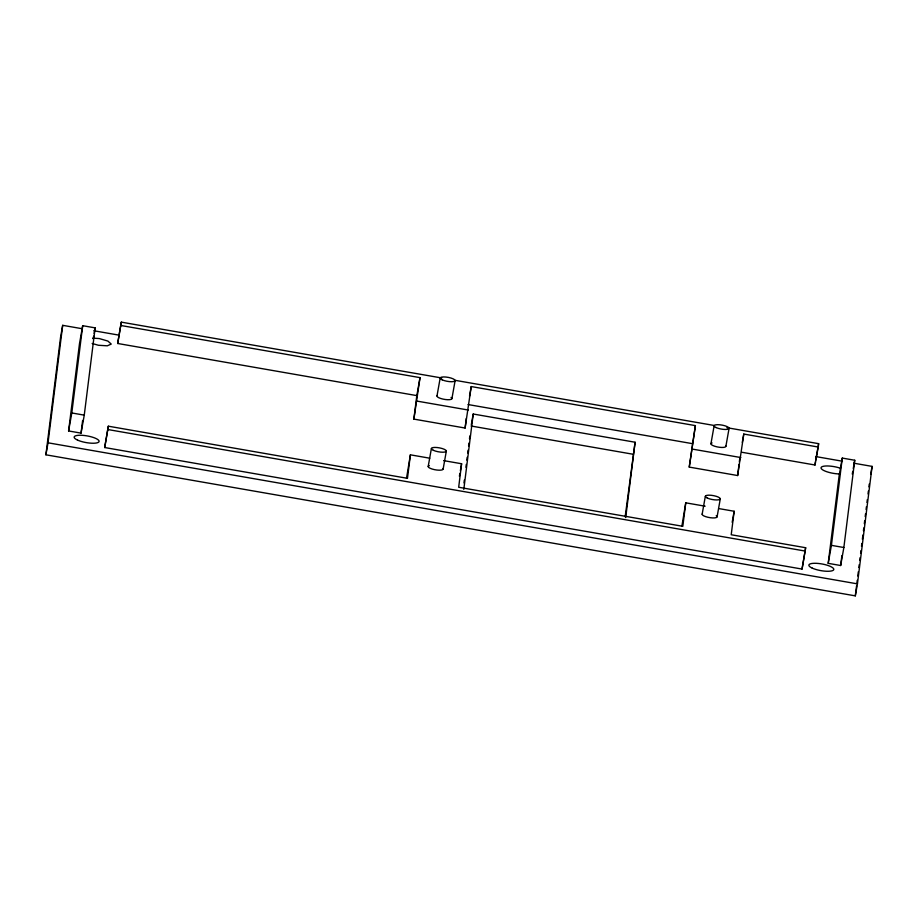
<?xml version="1.0" encoding="UTF-8"?>
<svg xmlns="http://www.w3.org/2000/svg" width="918" height="918" viewBox="0 0 918 918"><rect width="100%" height="100%" fill="white"/><g stroke="black" fill="none" stroke-linecap="round" stroke-linejoin="round"><path stroke-width="1.38" d="M853.74 463.188L872.1 466.39L857.446 583.871L855.312 595.862L45.9 454.8L60.554 337.319L62.688 325.328L82.459 328.77M45.9 454.8L48.034 442.809L62.688 325.328M68.598 430.955L79.487 343.688L82.689 325.695L95.139 327.864L84.261 415.143L81.048 433.124L68.598 430.955L71.799 412.962L82.689 325.695M81.048 433.124L82.631 420.455M718.943 508.606L734.159 511.257L731.221 534.746L805.66 547.725L802.045 569.068L104.698 447.536L108.324 426.193L407.466 478.324L410.392 454.823L429.773 458.208M741.985 452.287L815.012 465.013L818.225 447.032L743.787 434.053L737.647 475.535L689.246 467.101L695.385 425.619L471.232 386.558L465.105 428.04L413.88 419.113L416.818 395.612L117.676 343.481L121.302 322.138L441.742 377.986M104.698 447.536L108.324 426.193M117.676 343.481L121.302 322.138M406.502 478.347L410.392 454.823M413.88 419.113L420.019 377.631L120.878 325.5M465.105 428.04L466.31 418.367M443.612 460.618L461.605 463.751L458.679 487.251L682.82 526.312L685.757 502.823L705.116 506.197M463.98 482.902L464.336 480.057M465.931 467.262L466.287 464.416M466.814 460.147L467.17 457.302M467.71 453.033L468.065 450.187M468.593 445.93L468.949 443.084M469.477 438.815L469.832 435.97M463.808 489.397L473.218 414.018L635.095 442.235L625.697 517.614M625.158 516.8L635.095 442.235M681.856 526.335L685.757 502.823M689.246 467.101L695.385 425.619M737.647 475.535L739.024 464.485M739.369 461.72L739.713 458.954M802.045 569.068L805.66 547.725M815.012 465.013L815.436 461.662M818.225 447.032L818.638 443.669L726.884 427.685M828.197 563.342L839.086 476.075L842.288 458.082L854.738 460.251L843.86 547.518L840.659 565.511L828.197 563.342L831.41 545.349L842.288 458.082M840.659 565.511L841.886 555.654M855.312 595.862L856.551 585.959M856.896 583.125L857.251 580.291M857.779 576.045L858.319 571.799M858.846 567.553L859.191 564.719M859.73 560.473L860.074 557.651M860.614 553.405L860.958 550.571M861.486 546.325L861.841 543.49M862.369 539.245L862.909 534.999M863.436 530.753L863.781 527.919M864.32 523.673L864.664 520.85M865.192 516.604L865.548 513.77M866.076 509.524L866.431 506.69M866.959 502.444L867.315 499.61M868.026 493.953L868.371 491.119M868.91 486.873L869.254 484.05M93.166 338.937L93.659 336.172M94.152 333.406L95.139 327.864M416.818 395.612L420.019 377.631M436.979 396.014L440.181 378.032M428.19 466.505L431.391 448.512M451.92 398.619L455.121 380.626M443.13 469.109L446.332 451.117M469.511 396.243L471.232 386.558M459.39 476.212L459.884 473.436M460.377 470.67L461.605 463.751M471.313 424.678L473.218 414.018M710.934 443.761L714.135 425.768M702.144 514.252L705.345 496.259M725.874 446.366L729.076 428.373M717.084 516.857L720.286 498.864M742.306 442.361L743.787 434.053M732.185 522.319L734.159 511.257M815.677 460.274L818.638 443.669M852.283 474.09L852.765 471.324M853.258 468.559L854.738 460.251M870.677 474.388L872.1 466.39M92.833 338.157L99.213 338.547L107.888 341.071L111.239 344.078L107.303 345.811L98.375 345.26L92.167 343.47M454.444 380.201L714.181 425.47M93.762 330.744L119.191 335.173M815.597 456.544L842.437 461.226M468.031 404.54L692.172 443.612M417.093 401.12L468.306 410.048M692.447 449.109L740.849 457.554M471.072 426.009L632.961 454.226M71.799 412.962L84.261 415.143M831.41 545.349L843.86 547.518M107.899 429.544L805.247 551.075M48.034 442.809L857.446 583.871M839.488 473.94A12.645 3.374 10.1 0 1 821.025 467.824A12.645 3.374 10.1 0 1 839.947 468.088M451.048 397.437A7.585 2.031 10.1 0 1 445.173 399.491A7.585 2.031 10.1 0 1 437.301 395.543M725.69 445.804A7.585 2.031 10.1 0 1 717.176 446.894A7.585 2.031 10.1 0 1 712.058 442.924M716.212 515.675A7.585 2.031 10.1 0 1 710.337 517.718A7.585 2.031 10.1 0 1 702.465 513.77M442.935 468.547A7.585 2.031 10.1 0 1 434.432 469.637A7.585 2.031 10.1 0 1 429.314 465.667M77.548 440.089A12.645 3.374 10.1 0 0 98.57 442.212A12.645 3.374 10.1 0 0 83.836 435.442A12.645 3.374 10.1 0 0 77.548 440.089M812.246 568.127A12.645 3.374 10.1 0 0 833.269 570.25A12.645 3.374 10.1 0 0 818.523 563.48A12.645 3.374 10.1 0 0 812.246 568.127M442.189 379.834A7.585 2.031 10.1 0 0 454.8 381.108A7.585 2.031 10.1 0 0 445.964 377.046A7.585 2.031 10.1 0 0 442.189 379.834M716.143 427.581A7.585 2.031 10.1 0 0 728.754 428.855A7.585 2.031 10.1 0 0 719.919 424.793A7.585 2.031 10.1 0 0 716.143 427.581M707.353 498.061A7.585 2.031 10.1 0 0 719.964 499.335A7.585 2.031 10.1 0 0 711.129 495.284A7.585 2.031 10.1 0 0 707.353 498.061M433.399 450.325A7.585 2.031 10.1 0 0 446.01 451.599A7.585 2.031 10.1 0 0 437.175 447.536A7.585 2.031 10.1 0 0 433.399 450.325"/></g></svg>
